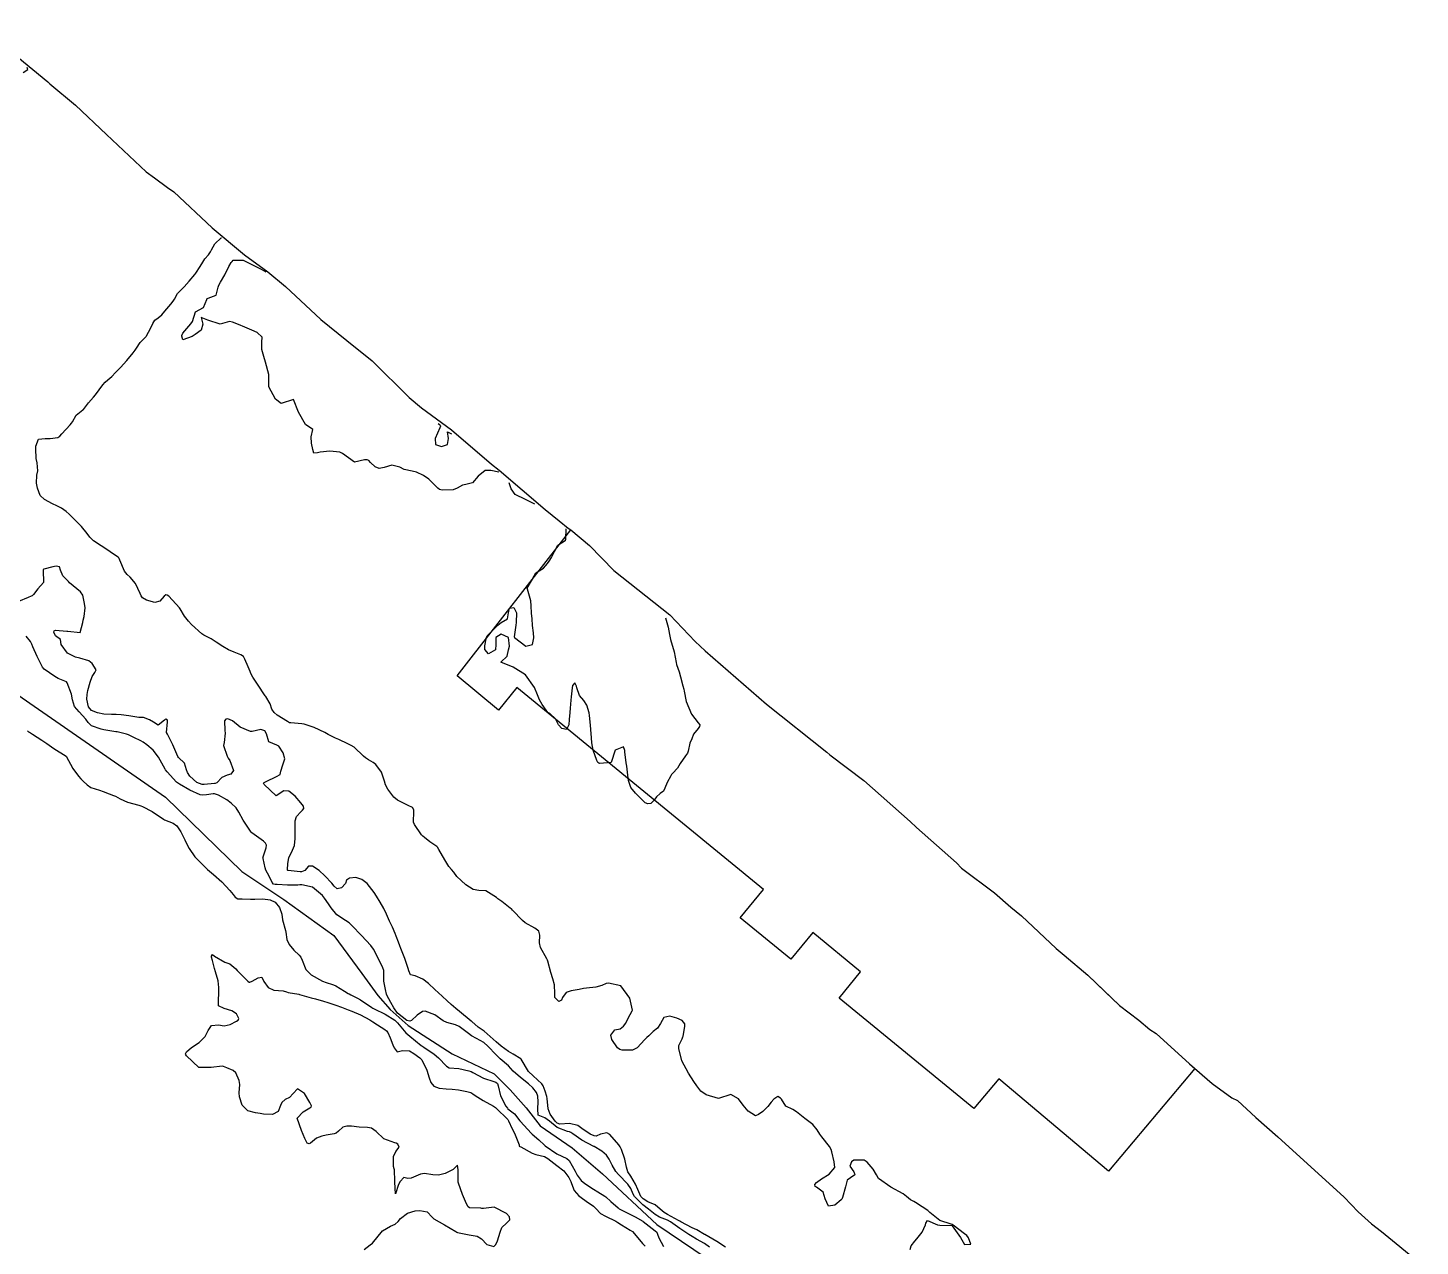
# Model space of a CAD drawing. Header units: metres. Extents: x 307586 to 320046, y 7427249 to 7434250.
# Drawn here: x 317577.7 to 317802.6, y 7432052.3 to 7432249 of the extents above; entities that cross this region are included whole.
import ezdxf

# ---------------------------------------------------------------- set-up
doc = ezdxf.new("R2010")
doc.units = ezdxf.units.M
doc.header["$MEASUREMENT"] = 0
for name, color, linetype in [('Area', 45, 'Continuous'), ('Curvas de Nivel 1m', 11, 'Continuous'), ('Curvas de Nivel 5m', 15, 'Continuous'), ('Edificações', 30, 'Continuous'), ('Hidrografia', 140, 'Continuous')]:
    doc.layers.add(name, color=color, linetype=linetype)

msp = doc.modelspace()

# ---------------------------------------------------------------- linework, layer by layer
at = {"layer": 'Area'}
msp.add_polyline3d([(317570.23, 7432248.95, 737.41), (317580.89, 7432240.26, 738.86), (317581.21, 7432239.91, 738.88), (317585.35, 7432236.45, 738.92), (317590.37, 7432231.75, 738.78), (317596.78, 7432225.71, 738.76), (317598.12, 7432224.73, 738.74), (317600.21, 7432223.17, 738.76), (317601.23, 7432222.49, 738.79), (317607.44, 7432216.65, 738.8), (317612.64, 7432212.31, 740.23), (317616.43, 7432209.57, 740.14), (317619.26, 7432207.22, 740.09), (317624.97, 7432201.84, 740.21), (317629.2, 7432198.46, 740.16), (317633.28, 7432195.17, 740.13), (317639.23, 7432189.28, 740.16), (317641.27, 7432187.61, 740.13), (317646.07, 7432184.06, 740.12), (317652.55, 7432178.49, 740.11), (317653.8, 7432177.55, 740.07), (317661.2, 7432171.17, 739.98), (317663.47, 7432169.34, 740.04), (317664.96, 7432168.16, 740.01), (317665.39, 7432167.89, 740.11), (317668.37, 7432165.36, 750.51), (317672.3, 7432161.35, 751.07), (317681.34, 7432154.19, 750.74), (317685.43, 7432149.89, 751.39), (317687.07, 7432148.39, 750.55), (317696.97, 7432139.78, 750.55), (317706.75, 7432132, 751.61), (317707.23, 7432131.59, 751.38), (317712.7, 7432127.44, 750.58), (317720.2, 7432120.82, 750.77), (317721.22, 7432119.86, 751.1), (317727.68, 7432114.16, 750.92), (317728.47, 7432113.27, 751.07), (317733.79, 7432109.3, 750.99), (317736.47, 7432106.98, 750.95), (317738.18, 7432105.56, 751.54), (317743.75, 7432100.3, 751.12), (317745.06, 7432099.23, 750.99), (317748.9, 7432096.02, 750.94), (317751.7, 7432093.29, 750.97), (317753.99, 7432091.13, 751.03), (317757.12, 7432088.75, 750.49), (317758.89, 7432087.24, 750.53), (317759.95, 7432086.56, 750.53), (317765.29, 7432081.68, 751.1), (317768.96, 7432078.52, 739.37), (317772.16, 7432076.2, 739.31), (317773.04, 7432075.79, 739.48), (317776, 7432073, 739.53), (317779.58, 7432069.92, 745.47), (317790.27, 7432060.18, 739.48), (317792.54, 7432057.78, 739.38), (317794.69, 7432055.87, 739.52), (317796.35, 7432054.64, 739.47), (317802.57, 7432049.51, 739.45)], dxfattribs=at)
at = {"layer": 'Curvas de Nivel 1m', "flags": 128}
for points, elevation in [([(317576.9, 7432241.76), (317577.68, 7432242.22), (317577.56, 7432242.56)], 738), ([(317720.18, 7432051.72), (317720.36, 7432052.3), (317720.95, 7432053.04), (317721.25, 7432053.42), (317721.48, 7432053.7), (317722.14, 7432054.53), (317722.64, 7432055.69), (317722.7, 7432055.98), (317722.99, 7432056.41), (317724.58, 7432055.67), (317724.98, 7432055.62), (317726.92, 7432055.58), (317726.98, 7432055.55), (317728.33, 7432053.63), (317728.95, 7432052.51), (317729.97, 7432052.58), (317729.61, 7432053.61), (317729.32, 7432053.97), (317728.97, 7432054.22), (317727.12, 7432055.64), (317726.98, 7432055.74), (317726.83, 7432055.8), (317724.99, 7432056.4), (317723.38, 7432057.69), (317723.02, 7432057.99), (317722.14, 7432058.58), (317721.03, 7432059.29), (317720.76, 7432059.44), (317720.26, 7432059.72), (317719.57, 7432060.26), (317719.04, 7432060.69), (317717.05, 7432061.76), (317715.07, 7432063.19), (317714.77, 7432063.79), (317714.21, 7432064.68), (317713.25, 7432065.81), (317713.1, 7432065.94), (317712.78, 7432066.14), (317711.11, 7432066.14), (317710.72, 7432065.84), (317710.43, 7432065.18), (317711.09, 7432064.26), (317711.23, 7432063.83), (317711.19, 7432063.72), (317711.08, 7432063.65), (317709.99, 7432062.93), (317709.76, 7432061.85), (317709.27, 7432060.09), (317709.15, 7432059.86), (317709.1, 7432059.79), (317709.03, 7432059.75), (317708, 7432058.89), (317707.02, 7432058.73), (317706.45, 7432059.89), (317706.11, 7432060.96), (317705.05, 7432061.76), (317704.86, 7432061.91), (317704.79, 7432062.18), (317705.06, 7432062.52), (317705.87, 7432063.1), (317707.08, 7432063.88), (317708.03, 7432064.94), (317707.9, 7432065.87), (317707.53, 7432067.47), (317707.45, 7432067.88), (317707.13, 7432068.36), (317705.91, 7432069.9), (317705.6, 7432070.34), (317705.16, 7432071.06), (317704.44, 7432071.92), (317703.19, 7432072.85), (317701.84, 7432073.94), (317701.21, 7432074.34), (317700.12, 7432074.88), (317699.39, 7432075.98), (317699.31, 7432076.07), (317699.22, 7432076.14), (317698.81, 7432076.4), (317698.15, 7432075.99), (317697.72, 7432075.5), (317697.21, 7432074.8), (317696.4, 7432074.01), (317695.71, 7432073.51), (317695.19, 7432073.28), (317694.02, 7432074.04), (317693.21, 7432075.02), (317692.45, 7432076.06), (317691.23, 7432076.75), (317689.22, 7432076.1), (317687.23, 7432076.67), (317686.36, 7432077.26), (317685.71, 7432078.14), (317685.25, 7432078.84), (317684.4, 7432080.16), (317683.29, 7432082.17), (317682.83, 7432084.17), (317682.84, 7432084.67), (317683.34, 7432085.75), (317683.48, 7432086.03), (317683.52, 7432086.17), (317683.78, 7432087.74), (317683.8, 7432088.17), (317683.37, 7432088.67), (317682.51, 7432089.04), (317681.38, 7432089.38), (317680.4, 7432089.18), (317679.84, 7432088.21), (317679.36, 7432087.45), (317678.69, 7432086.89), (317677.98, 7432086.23), (317677.65, 7432085.92), (317677.34, 7432085.61), (317676.08, 7432084.26), (317675.31, 7432083.91), (317673.68, 7432083.92), (317673.31, 7432084), (317672.9, 7432084.29), (317672.02, 7432085.61), (317671.83, 7432086.31), (317672.48, 7432087.17), (317673.35, 7432087.35), (317673.89, 7432087.75), (317674.25, 7432088.28), (317674.62, 7432089.04), (317675.28, 7432090.27), (317675.31, 7432090.35), (317674.9, 7432092.28), (317673.43, 7432094.29), (317671.44, 7432094.73), (317671.07, 7432094.68), (317670.36, 7432094.33), (317669.43, 7432094.06), (317667.88, 7432093.91), (317667.43, 7432093.84), (317666.73, 7432093.68), (317665.42, 7432093.46), (317664.63, 7432093.19), (317664.03, 7432092.4), (317663.84, 7432091.97), (317663.41, 7432091.75), (317662.78, 7432092.42), (317662.8, 7432093.03), (317662.72, 7432094.42), (317662.48, 7432095.39), (317662.16, 7432096.42), (317661.66, 7432098.25), (317661.59, 7432098.43), (317661.49, 7432098.63), (317660.46, 7432100.45), (317660.3, 7432101.23), (317660.38, 7432102.45), (317660.2, 7432103.12), (317659.54, 7432103.62), (317658.02, 7432104.48), (317657.56, 7432104.84), (317655.96, 7432106.5), (317655.76, 7432106.69), (317655.59, 7432106.84), (317654.23, 7432107.89), (317653.6, 7432108.35), (317653.38, 7432108.53), (317651.62, 7432109.63), (317650.52, 7432109.67), (317649.62, 7432109.84), (317648.42, 7432110.59), (317647.64, 7432111.27), (317646.97, 7432111.94), (317646.47, 7432112.62), (317646.1, 7432113.06), (317645.66, 7432113.57), (317645, 7432114.64), (317644.03, 7432116.31), (317643.83, 7432116.65), (317643.7, 7432116.76), (317642.58, 7432117.53), (317641.72, 7432118.21), (317641.47, 7432118.43), (317641.25, 7432118.68), (317640.11, 7432120.34), (317639.98, 7432120.7), (317640.03, 7432122.44), (317640.01, 7432122.7), (317639.78, 7432123.08), (317639.07, 7432123.41), (317637.79, 7432124.04), (317637.35, 7432124.28), (317636.78, 7432124.74), (317635.81, 7432126.04), (317635.45, 7432126.75), (317635.25, 7432127.33), (317634.76, 7432128.76), (317633.86, 7432130.03), (317633.45, 7432130.36), (317632.67, 7432130.79), (317632.18, 7432131.11), (317631.87, 7432131.39), (317630.39, 7432132.82), (317629.9, 7432133.11), (317629.37, 7432133.35), (317627.9, 7432134.03), (317627.35, 7432134.29), (317626.15, 7432134.87), (317625.91, 7432135), (317625.63, 7432135.16), (317623.93, 7432136.01), (317622.32, 7432136.53), (317621.94, 7432136.59), (317620.15, 7432136.73), (317619.94, 7432136.77), (317619.59, 7432136.94), (317617.95, 7432138.01), (317617.43, 7432138.44), (317617.07, 7432138.97), (317616.8, 7432139.81), (317616.1, 7432140.99), (317615.99, 7432141.13), (317614.75, 7432143), (317614.02, 7432144.12), (317613.7, 7432144.69), (317613.56, 7432145.02), (317613.25, 7432145.81), (317612.72, 7432147.03), (317612.47, 7432147.43), (317612.07, 7432147.71), (317610.99, 7432148.13), (317610.08, 7432148.53), (317609.14, 7432149.07), (317608.09, 7432149.79), (317607.29, 7432150.29), (317606.1, 7432150.9), (317605.77, 7432151.11), (317604.12, 7432152.6), (317603.62, 7432153.14), (317602.98, 7432153.98), (317602.27, 7432155.16), (317602.16, 7432155.32), (317600.44, 7432157.18), (317600.18, 7432157.36), (317599.96, 7432157.41), (317599.69, 7432157.18), (317598.97, 7432156.39), (317598.17, 7432156.19), (317596.84, 7432156.56), (317596.18, 7432156.95), (317595.97, 7432157.23), (317595.8, 7432157.62), (317595.05, 7432159.24), (317594.21, 7432160.26), (317593.68, 7432160.72), (317593.28, 7432161.26), (317592.52, 7432163.01), (317592.4, 7432163.28), (317592.34, 7432163.37), (317592.25, 7432163.47), (317591.67, 7432163.88), (317590.27, 7432164.82), (317589.51, 7432165.31), (317588.28, 7432166.12), (317587.68, 7432166.72), (317587.23, 7432167.34), (317586.31, 7432168.46), (317585.39, 7432169.36), (317584.33, 7432170.41), (317583.84, 7432170.87), (317583.07, 7432171.39), (317582.35, 7432171.77), (317581.64, 7432172.12), (317580.36, 7432172.78), (317579.67, 7432173.43), (317579.19, 7432174.63), (317579.04, 7432175.43), (317579.13, 7432176.71), (317579.29, 7432177.43), (317579.16, 7432178.7), (317579.01, 7432179.43), (317578.92, 7432180.97), (317578.93, 7432181.44), (317579.36, 7432182.55), (317580.48, 7432182.65), (317581.27, 7432182.63), (317582.48, 7432182.8), (317582.85, 7432183.03), (317583.17, 7432183.39), (317584.51, 7432184.88), (317584.73, 7432185.14), (317584.87, 7432185.37), (317585.48, 7432186.41), (317586.53, 7432187.26), (317586.63, 7432187.35), (317587.46, 7432188.43), (317588.25, 7432189.32), (317588.57, 7432189.69), (317589.78, 7432191.31), (317590.15, 7432191.75), (317590.6, 7432192.15), (317591.21, 7432192.69), (317591.81, 7432193.29), (317592.2, 7432193.7), (317592.62, 7432194.14), (317593.63, 7432195.27), (317594.65, 7432196.48), (317595, 7432196.9), (317595.22, 7432197.24), (317595.79, 7432198.13), (317596.68, 7432199.04), (317596.77, 7432199.14), (317596.84, 7432199.23), (317597.48, 7432200.44), (317597.86, 7432201.22), (317598.18, 7432201.75), (317598.72, 7432202.14), (317599.29, 7432202.64), (317599.76, 7432203.19), (317600.74, 7432204.33), (317601.13, 7432204.8), (317601.35, 7432205.17), (317601.85, 7432206.09), (317602.78, 7432207.04), (317602.84, 7432207.1), (317602.9, 7432207.16), (317603.73, 7432208.08), (317604.64, 7432209.13), (317604.81, 7432209.37), (317605.5, 7432210.44), (317605.92, 7432211.12), (317606.27, 7432211.67), (317606.84, 7432212.33), (317607.18, 7432212.77), (317607.35, 7432213.11), (317607.86, 7432214.1), (317608.87, 7432215.03), (317608.91, 7432215.05), (317608.94, 7432215.04)], 739), ([(317690.36, 7432052.08), (317688.95, 7432053), (317687.03, 7432054.12), (317686.96, 7432054.16), (317685.72, 7432054.89), (317684.97, 7432055.21), (317683.13, 7432056.17), (317682.98, 7432056.26), (317682.78, 7432056.37), (317680.99, 7432057.36), (317680.46, 7432057.66), (317679.79, 7432058.21), (317679.01, 7432058.92), (317677.83, 7432059.42), (317677.03, 7432059.87), (317676.69, 7432060.25), (317676.2, 7432061.41), (317675.84, 7432062.26), (317675.07, 7432063.54), (317674.6, 7432064.27), (317674.34, 7432065.03), (317674.09, 7432066.28), (317673.54, 7432067.87), (317673.34, 7432068.29), (317673.13, 7432068.62), (317671.66, 7432070.3), (317671.16, 7432070.53), (317670.19, 7432070.32), (317669.46, 7432070.03), (317669.15, 7432070.07), (317668.51, 7432070.35), (317667.16, 7432071.26), (317666.51, 7432071.71), (317665.17, 7432072.08), (317663.6, 7432071.97), (317663.17, 7432072.1), (317662.83, 7432072.41), (317662.05, 7432073.56), (317661.71, 7432074.42), (317661.56, 7432076.08), (317661.5, 7432076.43), (317661.23, 7432077.26), (317660.92, 7432078.12), (317660.71, 7432078.44), (317659.26, 7432079.73), (317658.55, 7432080.47), (317657.34, 7432082.43), (317657.31, 7432082.48), (317657.29, 7432082.5), (317656.04, 7432083.24), (317655.3, 7432083.67), (317654.12, 7432084.52), (317653.32, 7432085.22), (317651.85, 7432086.54), (317651.35, 7432086.94), (317650.42, 7432087.63), (317649.36, 7432088.5), (317649.28, 7432088.58), (317647.39, 7432090.14), (317646.81, 7432090.61), (317646.06, 7432091.29), (317645.41, 7432091.88), (317644.56, 7432092.64), (317643.42, 7432093.68), (317642.36, 7432094.66), (317641.44, 7432095.38), (317640.24, 7432095.9), (317639.45, 7432096.08), (317639.2, 7432096.7), (317639.11, 7432097.06), (317638.56, 7432098.71), (317637.93, 7432100.29), (317637.75, 7432100.72), (317637.52, 7432101.32), (317637.13, 7432102.32), (317636.98, 7432102.73), (317636.57, 7432103.76), (317636.08, 7432104.74), (317635.57, 7432105.85), (317635.15, 7432106.75), (317634.57, 7432107.79), (317634, 7432108.77), (317633.61, 7432109.36), (317632.48, 7432110.78), (317631.63, 7432111.46), (317630.64, 7432111.8), (317629.64, 7432111.69), (317629.13, 7432111.33), (317628.96, 7432110.83), (317628.34, 7432110.11), (317627.61, 7432109.97), (317627.14, 7432110.37), (317626.75, 7432110.85), (317625.64, 7432112.04), (317624.71, 7432112.88), (317623.66, 7432113.6), (317622.98, 7432113.58), (317622.39, 7432112.9), (317621.88, 7432112.68), (317621.65, 7432112.67), (317619.7, 7432112.89), (317619.65, 7432112.9), (317619.6, 7432112.94), (317619.58, 7432113.01), (317619.66, 7432114.01), (317619.84, 7432114.94), (317620.41, 7432116.21), (317620.73, 7432116.92), (317620.85, 7432118.05), (317620.86, 7432118.92), (317620.84, 7432120.03), (317620.86, 7432120.92), (317621.07, 7432121.6), (317621.77, 7432122.4), (317622.05, 7432122.64), (317622.23, 7432122.91), (317622.16, 7432123.3), (317621.78, 7432123.82), (317620.82, 7432124.93), (317619.8, 7432125.69), (317619.01, 7432125.74), (317617.79, 7432124.96), (317615.82, 7432126.78), (317615.7, 7432126.99), (317615.76, 7432127.06), (317615.82, 7432127.09), (317616.14, 7432127.3), (317617.83, 7432128.06), (317618.39, 7432128.4), (317618.55, 7432128.95), (317618.85, 7432129.95), (317619.15, 7432130.95), (317618.91, 7432131.92), (317618.22, 7432132.96), (317617.89, 7432133.14), (317616.6, 7432133.68), (317616.22, 7432134.99), (317615.92, 7432135.46), (317615.27, 7432135.65), (317613.92, 7432135.37), (317613.6, 7432135.33), (317611.93, 7432136.02), (317610.74, 7432137.05), (317609.95, 7432137.4), (317609.65, 7432137.35), (317609.4, 7432137.07), (317609.47, 7432135.52), (317609.54, 7432135.06), (317609.39, 7432133.57), (317609.27, 7432133.07), (317609.87, 7432131.38), (317610.03, 7432131.06), (317610.26, 7432130.66), (317610.88, 7432129.05), (317610.43, 7432128.47), (317609.84, 7432128.3), (317608.97, 7432127.93), (317608.16, 7432127.08), (317607.93, 7432126.97), (317607.82, 7432126.96), (317606.15, 7432126.77), (317605.82, 7432126.79), (317604.95, 7432127.12), (317603.83, 7432128.11), (317603.43, 7432128.73), (317603.29, 7432129.14), (317602.96, 7432130.25), (317602, 7432131.16), (317601.87, 7432131.32), (317601.07, 7432133.17), (317600.19, 7432134.89), (317600.08, 7432135.18), (317600.2, 7432136.92), (317600.22, 7432137.18), (317599.94, 7432137.32), (317599.84, 7432137.29), (317599.72, 7432137.18), (317598.73, 7432136.39), (317597.94, 7432136.84), (317597.31, 7432137.21), (317596.34, 7432137.62), (317595.95, 7432137.61), (317595.58, 7432137.6), (317593.95, 7432137.89), (317592.74, 7432138.06), (317591.95, 7432138.07), (317591.17, 7432138.07), (317589.95, 7432138.17), (317588.91, 7432138.35), (317587.95, 7432138.74), (317587.43, 7432139.33), (317587.19, 7432140.55), (317587.23, 7432141.33), (317587.35, 7432141.97), (317587.75, 7432143.32), (317588.02, 7432144.22), (317588.47, 7432144.88), (317588.68, 7432145.31), (317588.05, 7432146.35), (317587.5, 7432146.78), (317586.05, 7432147.2), (317585.35, 7432147.36), (317584.06, 7432148), (317583.05, 7432149.39), (317582.92, 7432150.22), (317582.1, 7432150.8), (317581.88, 7432151.4), (317581.89, 7432151.62), (317582.11, 7432151.71), (317583.95, 7432151.53), (317584.11, 7432151.52), (317586.1, 7432151.35), (317586.53, 7432152.94), (317586.6, 7432153.34), (317586.74, 7432153.94), (317586.92, 7432155.34), (317586.82, 7432156), (317586.56, 7432157.34), (317586.18, 7432157.92), (317584.41, 7432159.37), (317584.2, 7432159.54), (317583.31, 7432160.48), (317582.93, 7432161.39), (317582.76, 7432161.93), (317582.23, 7432162.06), (317581.71, 7432161.93), (317580.23, 7432161.57), (317580.14, 7432161.5), (317580.12, 7432161.42), (317580.2, 7432159.42), (317579.26, 7432158.36), (317578.59, 7432157.44), (317578.35, 7432157.26), (317578.17, 7432157.18), (317577.71, 7432156.99), (317576.16, 7432156.32)], 738), ([(317687.77, 7432052.11), (317686.94, 7432052.69), (317685.69, 7432053.4), (317684.96, 7432053.82), (317684.44, 7432054.16), (317682.97, 7432055.12), (317681.47, 7432056.19), (317680.99, 7432056.43), (317679.69, 7432056.91), (317678.99, 7432057.35), (317677.93, 7432058.23), (317677.01, 7432058.95), (317675.66, 7432060.26), (317675.42, 7432060.65), (317675.05, 7432061.54), (317674.56, 7432062.27), (317673.08, 7432063.82), (317672.65, 7432064.29), (317672.05, 7432065.34), (317671.56, 7432066.31), (317671.11, 7432066.94), (317670.4, 7432067.6), (317669.12, 7432068.32), (317669.08, 7432068.34), (317667.14, 7432069.35), (317665.68, 7432070.38), (317665.38, 7432070.62), (317665.16, 7432070.69), (317664.81, 7432070.74), (317663.16, 7432071.42), (317661.95, 7432072.42), (317661.18, 7432072.97), (317660.12, 7432073.38), (317660.02, 7432074.45), (317660.1, 7432075.56), (317660.02, 7432076.45), (317659.82, 7432077.04), (317659.24, 7432077.82), (317658.53, 7432078.47), (317657.26, 7432079.48), (317656.08, 7432080.5), (317655.69, 7432080.92), (317655.28, 7432081.34), (317653.93, 7432082.52), (317653.3, 7432083.13), (317651.98, 7432084.54), (317651.32, 7432085.11), (317650.11, 7432085.79), (317649.34, 7432086.2), (317648.83, 7432086.59), (317647.35, 7432087.74), (317646.74, 7432088), (317645.36, 7432088.34), (317644.76, 7432088.64), (317643.38, 7432089.59), (317641.86, 7432090.19), (317641.39, 7432090.14), (317640.53, 7432089.53), (317639.65, 7432088.7), (317639.36, 7432088.56), (317638.86, 7432088.71), (317637.38, 7432089.85), (317636.76, 7432090.73), (317636.28, 7432091.61), (317635.65, 7432092.75), (317635.59, 7432092.92), (317635.42, 7432093.68), (317635.2, 7432094.75), (317635.18, 7432095.01), (317635.14, 7432096.75), (317635.01, 7432097.21), (317634.27, 7432098.76), (317633.5, 7432100.19), (317633.08, 7432100.77), (317631.53, 7432102.42), (317631.35, 7432102.61), (317631.18, 7432102.8), (317630.38, 7432103.64), (317629.55, 7432104.45), (317628.98, 7432104.83), (317627.57, 7432105.77), (317626.66, 7432106.85), (317626.23, 7432107.5), (317625.6, 7432108.45), (317625.27, 7432108.87), (317623.62, 7432110.21), (317621.92, 7432110.61), (317621.62, 7432110.59), (317621.26, 7432110.56), (317619.62, 7432110.52), (317617.91, 7432110.66), (317617.62, 7432110.67), (317617.36, 7432110.7), (317617.12, 7432110.97), (317616.64, 7432111.97), (317616.12, 7432112.98), (317615.99, 7432113.32), (317615.67, 7432114.84), (317615.65, 7432114.99), (317615.64, 7432115.02), (317615.67, 7432115.11), (317616.14, 7432116.54), (317616.19, 7432116.98), (317616.06, 7432117.34), (317615.71, 7432117.62), (317613.82, 7432119.01), (317613.72, 7432119.11), (317612.45, 7432121.02), (317611.76, 7432122.33), (317611.3, 7432123.04), (317610.51, 7432123.78), (317609.79, 7432124.34), (317608.46, 7432125.07), (317607.8, 7432125.26), (317607.62, 7432125.26), (317606.49, 7432125.1), (317605.79, 7432125.05), (317605.51, 7432125.11), (317603.8, 7432125.89), (317602.13, 7432126.85), (317601.82, 7432127.04), (317601.68, 7432127.16), (317600.16, 7432128.85), (317599.89, 7432129.18), (317599.84, 7432129.25), (317598.74, 7432131.19), (317597.88, 7432132.34), (317596.86, 7432133.22), (317596.28, 7432133.61), (317595.9, 7432133.83), (317594.77, 7432134.38), (317593.91, 7432134.82), (317593.6, 7432134.94), (317592.08, 7432135.28), (317591.91, 7432135.31), (317591.88, 7432135.31), (317589.92, 7432135.63), (317589.49, 7432135.73), (317587.92, 7432136.28), (317587.39, 7432136.79), (317587.03, 7432137.33), (317585.95, 7432138.52), (317585.21, 7432139.36), (317584.87, 7432140.47), (317584.72, 7432141.36), (317584.01, 7432143.23), (317583.89, 7432143.37), (317582.56, 7432143.93), (317582.02, 7432144.23), (317580.29, 7432145.42), (317580.04, 7432145.71), (317579.16, 7432147.43), (317578.47, 7432149.04), (317578.31, 7432149.44), (317578.09, 7432149.9), (317577.39, 7432150.75)], 737), ([(317577.61, 7432135.44), (317577.78, 7432135.31), (317577.91, 7432135.23), (317578.42, 7432134.92), (317579.9, 7432133.97), (317580.71, 7432133.41), (317581.88, 7432132.59), (317583.86, 7432131.37), (317584.94, 7432129.36), (317585.82, 7432128.15), (317586.21, 7432127.73), (317586.6, 7432127.34), (317587.22, 7432126.73), (317587.81, 7432126.33), (317589.24, 7432125.87), (317589.8, 7432125.68), (317590.77, 7432125.29), (317591.51, 7432124.99), (317591.79, 7432124.88), (317592.55, 7432124.5), (317593.78, 7432123.96), (317595.57, 7432123.43), (317595.77, 7432123.38), (317595.89, 7432123.34), (317596.18, 7432123.22), (317597.76, 7432122.43), (317599.58, 7432121.18), (317599.74, 7432121.09), (317601.15, 7432120.57), (317601.73, 7432120.12), (317602.37, 7432119.14), (317603, 7432117.84), (317603.34, 7432117.13), (317603.69, 7432116.48), (317604.64, 7432115.12), (317605.66, 7432114.07), (317606.16, 7432113.6), (317606.66, 7432113.09), (317607.64, 7432112.28), (317609.01, 7432111.07), (317609.62, 7432110.37), (317610.26, 7432109.7), (317610.83, 7432109.04), (317611.15, 7432108.59), (317611.6, 7432108.35), (317612.29, 7432108.33), (317613.6, 7432108.26), (317614.33, 7432108.27), (317615.6, 7432108.31), (317616.79, 7432108.17), (317617.59, 7432107.78), (317618.3, 7432106.95), (317618.66, 7432105.85), (317618.8, 7432104.95), (317619.26, 7432103.22), (317619.33, 7432102.94), (317619.52, 7432101.78), (317619.86, 7432100.93), (317620.63, 7432100.06), (317621.49, 7432099.26), (317621.77, 7432098.91), (317621.97, 7432098.41), (317622.57, 7432096.9), (317623.45, 7432096.04), (317625.24, 7432095.06), (317625.43, 7432094.97), (317625.71, 7432094.87), (317627.03, 7432094.45), (317627.43, 7432094.28), (317628.8, 7432093.44), (317629.42, 7432093.06), (317629.57, 7432092.97), (317629.84, 7432092.81), (317630.91, 7432092.3), (317631.41, 7432092.03), (317633.24, 7432090.77), (317633.39, 7432090.67), (317633.58, 7432090.58), (317635.38, 7432089.72), (317636.93, 7432088.73), (317637.16, 7432088.52), (317637.36, 7432088.29), (317638.74, 7432086.71), (317639.34, 7432086.18), (317641.18, 7432084.67), (317641.25, 7432084.61), (317641.31, 7432084.57), (317641.6, 7432084.38), (317643.3, 7432083.25), (317644.02, 7432082.64), (317645.28, 7432081.29), (317645.72, 7432081.07), (317647.28, 7432080.91), (317648.88, 7432080.58), (317649.27, 7432080.44), (317649.55, 7432080.29), (317651.25, 7432079.35), (317652.95, 7432078.83), (317653.25, 7432078.74), (317653.53, 7432078.53), (317653.63, 7432078.14), (317653.99, 7432076.52), (317654.88, 7432074.83), (317655.13, 7432074.51), (317655.19, 7432074.45), (317656.28, 7432073.59), (317657.13, 7432072.48), (317657.15, 7432072.46), (317657.17, 7432072.42), (317659.03, 7432070.46), (317659.15, 7432070.34), (317660.18, 7432069.41), (317661.12, 7432068.54), (317661.25, 7432068.43), (317663.11, 7432067.18), (317664.72, 7432066.39), (317665.1, 7432066.06), (317666.07, 7432064.38), (317666.41, 7432063.72), (317667.06, 7432062.84), (317667.63, 7432062.35), (317669.04, 7432061.43), (317669.73, 7432061.02), (317670.89, 7432060.31), (317671.03, 7432060.21), (317671.84, 7432059.48), (317673.01, 7432058.43), (317673.2, 7432058.29), (317674.99, 7432057.34), (317675.74, 7432057.01), (317676.98, 7432056.31), (317677.07, 7432056.24), (317678.97, 7432054.74), (317679.28, 7432054.53), (317679.39, 7432054.21), (317679.57, 7432053.6), (317680.33, 7432052.2)], 737), ([(317631.97, 7432051.73), (317632.93, 7432052.46), (317633.33, 7432052.76), (317634.95, 7432054.74), (317636.23, 7432055.46), (317636.97, 7432055.81), (317637.46, 7432056.23), (317637.88, 7432056.71), (317638.99, 7432057.57), (317640.25, 7432057.94), (317641, 7432058.02), (317642.15, 7432057.81), (317642.99, 7432056.91), (317643.24, 7432056.65), (317644.97, 7432055.67), (317646.81, 7432054.6), (317646.95, 7432054.53), (317647.08, 7432054.47), (317648.95, 7432054.06), (317650.25, 7432053.87), (317650.94, 7432053.45), (317651.81, 7432052.54), (317652.93, 7432052.18), (317653.26, 7432052.53), (317653.54, 7432053.12), (317653.96, 7432054.52), (317654.2, 7432055.28), (317654.97, 7432055.98), (317655.27, 7432056.21), (317655.5, 7432056.5), (317655.45, 7432056.96), (317654.99, 7432057.55), (317653, 7432058.53), (317651.24, 7432058.31), (317651, 7432058.34), (317650.82, 7432058.37), (317649, 7432058.46), (317648.77, 7432058.58), (317648.52, 7432059.07), (317647.85, 7432060.59), (317647.21, 7432062.44), (317647.18, 7432062.6), (317647.19, 7432064.48), (317647.19, 7432064.6), (317647.08, 7432065.31), (317646.71, 7432064.97), (317646.35, 7432064.61), (317645.07, 7432063.96), (317643.99, 7432063.71), (317643.06, 7432063.79), (317641.73, 7432064), (317641.07, 7432063.9), (317639.59, 7432063.22), (317639.06, 7432063.15), (317638.42, 7432063.35), (317637.8, 7432062.71), (317637.55, 7432062.22), (317637.03, 7432060.72), (317636.94, 7432062.61), (317636.93, 7432062.72), (317636.89, 7432064.55), (317636.85, 7432064.72), (317636.7, 7432065.1), (317636.75, 7432066.73), (317637.11, 7432067.51), (317637.62, 7432068.22), (317637.42, 7432068.72), (317637.13, 7432068.86), (317636.93, 7432068.92), (317635.14, 7432069.58), (317633.93, 7432070.76), (317633.16, 7432071.29), (317632.52, 7432071.41), (317631.16, 7432071.47), (317629.96, 7432071.6), (317629.16, 7432071.64), (317628.53, 7432071.45), (317627.85, 7432070.83), (317627.48, 7432070.5), (317627.15, 7432070.38), (317625.84, 7432070.16), (317625.14, 7432070.01), (317624.3, 7432069.71), (317623.29, 7432068.89), (317623.21, 7432068.8), (317623.12, 7432068.75), (317622.8, 7432068.89), (317622.4, 7432069.62), (317621.85, 7432070.9), (317621.17, 7432072.91), (317622.13, 7432073.95), (317623.19, 7432074.59), (317623.41, 7432074.67), (317623.46, 7432074.89), (317623.2, 7432075.45), (317622.33, 7432076.9), (317621.23, 7432077.63), (317620.52, 7432076.92), (317619.91, 7432076.24), (317619.21, 7432075.93), (317618.71, 7432075.44), (317618.49, 7432074.95), (317618.12, 7432074.02), (317617.18, 7432073.52), (317615.74, 7432073.54), (317615.18, 7432073.65), (317614.41, 7432073.77), (317613.18, 7432074.09), (317612.3, 7432075.02), (317611.86, 7432076.37), (317611.8, 7432077.02), (317611.9, 7432078.36), (317611.82, 7432079.02), (317611.26, 7432080.25), (317610.85, 7432080.62), (317609.8, 7432081.05), (317609.27, 7432081.27), (317609.04, 7432081.29), (317607.26, 7432081.08), (317605.26, 7432081.11), (317603.29, 7432082.97), (317603.16, 7432083.13), (317603.12, 7432083.31), (317603.3, 7432083.63), (317604.08, 7432084.35), (317605.31, 7432085.11), (317606.3, 7432086.12), (317606.81, 7432087.09), (317607.35, 7432087.9), (317608.45, 7432087.97), (317609.35, 7432087.8), (317610.33, 7432088.02), (317611.36, 7432088.57), (317611.64, 7432088.75), (317611.76, 7432089.03), (317611.37, 7432089.75), (317610.61, 7432090.27), (317609.38, 7432090.62), (317608.44, 7432091.07), (317608.44, 7432092.03), (317608.53, 7432093.07), (317608.49, 7432094), (317608.38, 7432095.07), (317607.97, 7432096.56), (317607.83, 7432097.08), (317607.48, 7432098.37), (317607.33, 7432098.93), (317607.35, 7432099.08), (317607.49, 7432099.33), (317607.8, 7432099.08), (317609.47, 7432098.08), (317610.27, 7432097.84), (317611.26, 7432097.03), (317611.46, 7432096.76), (317613.21, 7432095.01), (317613.43, 7432094.89), (317613.54, 7432094.9), (317613.87, 7432095.01), (317614.88, 7432095.56), (317615.44, 7432095.67), (317615.8, 7432094.98), (317616.47, 7432094.02), (317617.42, 7432093.58), (317618.91, 7432093.46), (317619.42, 7432093.31), (317619.71, 7432093.23), (317621.41, 7432092.93), (317621.52, 7432092.91), (317623.41, 7432092.36), (317624.12, 7432092.16), (317625.4, 7432091.79), (317626.12, 7432091.58), (317627.4, 7432091.18), (317628.32, 7432090.83), (317629.39, 7432090.42), (317629.99, 7432090.2), (317631.38, 7432089.62), (317632.88, 7432088.77), (317633.36, 7432088.48), (317634.14, 7432087.98), (317635.35, 7432087.21), (317635.6, 7432087), (317635.79, 7432086.74), (317636.17, 7432085.9), (317636.64, 7432084.73), (317636.83, 7432084.25), (317637.3, 7432083.65), (317638.19, 7432083.82), (317639.3, 7432083.77), (317639.99, 7432083.38), (317640.96, 7432082.67), (317641.14, 7432082.52), (317641.29, 7432082.31), (317642.11, 7432080.66), (317642.49, 7432079.42), (317642.74, 7432078.66), (317643.24, 7432078.08), (317644.1, 7432077.77), (317645.23, 7432077.66), (317646.22, 7432077.6), (317647.23, 7432077.5), (317648.58, 7432077.24), (317649.23, 7432077.04), (317649.52, 7432076.87), (317649.92, 7432076.57), (317651.21, 7432075.75), (317652.87, 7432074.86), (317653.19, 7432074.65), (317653.33, 7432074.53), (317655.17, 7432072.69), (317655.26, 7432072.6), (317655.32, 7432072.51), (317655.88, 7432071.22), (317656.26, 7432070.49), (317657.02, 7432068.59), (317657.03, 7432068.48), (317657.03, 7432068.39), (317657.12, 7432068.36), (317657.3, 7432068.3), (317659.11, 7432067.25), (317659.7, 7432067.04), (317661.11, 7432066.71), (317661.65, 7432066.42), (317663.09, 7432065.3), (317664.22, 7432064.4), (317665.06, 7432063.35), (317665.37, 7432062.7), (317665.48, 7432062.38), (317665.91, 7432061.24), (317666.67, 7432060.37), (317667.03, 7432060.1), (317667.86, 7432059.51), (317669.01, 7432058.69), (317669.39, 7432058.33), (317670.19, 7432057.52), (317670.99, 7432057.12), (317672.62, 7432056.29), (317672.98, 7432056.06), (317673.54, 7432055.72), (317674.97, 7432054.84), (317675.31, 7432054.61), (317675.66, 7432054.26), (317676.94, 7432052.69), (317677.39, 7432052.24)], 738)]:
    msp.add_lwpolyline(points, dxfattribs=dict(at, elevation=elevation))
at = {"layer": 'Curvas de Nivel 5m', "elevation": 740, "flags": 128}
for points in [[(317653.76, 7432177.21), (317652.43, 7432177.46), (317651.53, 7432177.47), (317650.42, 7432176.58), (317649.47, 7432175.52), (317648.4, 7432175.23), (317647.89, 7432175.12), (317647.02, 7432174.62), (317646.39, 7432174.37), (317644.72, 7432174.31), (317644.39, 7432174.34), (317644.15, 7432174.41), (317643.88, 7432174.66), (317642.41, 7432176.09), (317641.55, 7432176.69), (317640.43, 7432177.23), (317639.76, 7432177.38), (317638.43, 7432177.65), (317637.75, 7432178.05), (317636.44, 7432178.37), (317635.24, 7432177.95), (317634.43, 7432177.8), (317633.74, 7432178.08), (317633, 7432178.79), (317632.74, 7432179.09), (317632.45, 7432179.22), (317632.03, 7432179.22), (317630.44, 7432178.82), (317628.46, 7432180.24), (317628.04, 7432180.43), (317626.46, 7432180.62), (317624.88, 7432180.47), (317624.46, 7432180.36), (317623.85, 7432180.29), (317623.72, 7432180.9), (317623.48, 7432181.91), (317623.41, 7432182.91), (317623.7, 7432184.1), (317622.51, 7432184.92), (317621.37, 7432186.93), (317620.56, 7432188.94), (317618.56, 7432188.3), (317617.66, 7432188.98), (317616.58, 7432190.99), (317616.61, 7432192.99), (317616.05, 7432195), (317615.77, 7432195.87), (317615.43, 7432197), (317615.44, 7432198.23), (317615.52, 7432199), (317614.69, 7432199.76), (317613.84, 7432200.17), (317612.7, 7432200.64), (317611.66, 7432201.05), (317610.71, 7432201.43), (317610.24, 7432201.54), (317608.7, 7432201.09), (317606.71, 7432201.75), (317605.64, 7432202.2), (317605.9, 7432201.12), (317605.67, 7432200.15), (317604.69, 7432199.44), (317604.22, 7432199.14), (317602.68, 7432198.56), (317602.52, 7432199.16), (317602.54, 7432199.3), (317602.69, 7432199.68), (317603.97, 7432201.14), (317604.27, 7432201.57), (317604.73, 7432203.13), (317606.05, 7432203.81), (317606.58, 7432205.11), (317606.64, 7432205.23), (317606.76, 7432205.3), (317608.09, 7432205.77), (317608.4, 7432207.09), (317608.49, 7432207.39), (317608.79, 7432207.87), (317609.5, 7432209.08), (317610.15, 7432210.41), (317610.52, 7432211.06), (317610.64, 7432211.25), (317610.83, 7432211.44), (317612.43, 7432211.44), (317615.34, 7432209.99), (317616.09, 7432209.54)], [(317643.94, 7432185.09), (317644.13, 7432184.92), (317644.24, 7432184.79), (317644.31, 7432184.65), (317644.22, 7432184.37), (317643.48, 7432182.67), (317643.49, 7432181.67), (317644.48, 7432181.36), (317645.43, 7432181.7), (317645.6, 7432182.64), (317645.43, 7432183.72), (317646.1, 7432183.43)], [(317659.56, 7432172.07), (317658.04, 7432172.82), (317656.38, 7432173.59), (317655.71, 7432174.52), (317655.41, 7432175.52)], [(317680.65, 7432153.72), (317681.08, 7432152.21), (317681.32, 7432151.01), (317681.49, 7432150.21), (317682.08, 7432148.2), (317682.38, 7432146.5), (317682.46, 7432146.19), (317682.86, 7432145), (317683.09, 7432144.18), (317683.49, 7432142.71), (317683.63, 7432142.18), (317683.7, 7432141.87), (317683.99, 7432140.17), (317684.85, 7432138.16), (317685.95, 7432136.73), (317686.21, 7432136.41), (317686.14, 7432136.15), (317685.94, 7432135.83), (317685.2, 7432134.89), (317684.91, 7432134.16), (317684.61, 7432133.47), (317684.3, 7432132.17), (317684.21, 7432131.85), (317683.89, 7432131.43), (317683.05, 7432130.18), (317682.61, 7432129.44), (317681.85, 7432128.63), (317681.64, 7432128.41), (317681.52, 7432128.2), (317680.93, 7432127.11), (317680.53, 7432126.21), (317680.34, 7432125.7), (317679.81, 7432125.32), (317679.23, 7432124.81), (317678.8, 7432124.23), (317678.3, 7432123.72), (317677.79, 7432123.65), (317677.37, 7432123.83), (317676.97, 7432124.25), (317675.81, 7432125.39), (317675.09, 7432126.28), (317674.71, 7432127.41), (317674.59, 7432128.28), (317674.4, 7432129.75), (317674.33, 7432130.29), (317674.1, 7432132.08), (317674.07, 7432132.29), (317673.9, 7432132.89), (317672.52, 7432132.31), (317671.87, 7432130.32), (317670.05, 7432130.16), (317669.87, 7432130.22), (317669.73, 7432130.34), (317669.55, 7432130.67), (317668.96, 7432132.35), (317668.77, 7432133.49), (317668.71, 7432134.35), (317668.6, 7432135.69), (317668.54, 7432136.35), (317668.4, 7432137.92), (317668.33, 7432138.36), (317667.98, 7432139.61), (317667.46, 7432140.37), (317666.78, 7432141.15), (317666.33, 7432142.39), (317666.27, 7432142.64), (317666.02, 7432143.22), (317665.65, 7432142.76), (317665.59, 7432142.39), (317665.43, 7432140.96), (317665.38, 7432140.4), (317665.25, 7432139.12), (317665.19, 7432138.4), (317665.09, 7432137.26), (317665.03, 7432136.4), (317664.65, 7432135.68), (317663.93, 7432135.81), (317663.36, 7432136.42), (317662.9, 7432137.37), (317661.96, 7432138.25), (317661.66, 7432138.44), (317660.75, 7432139.69), (317660.33, 7432140.46), (317660, 7432141.27), (317659.48, 7432142.47), (317658.03, 7432144.48), (317656.05, 7432145.76), (317654.06, 7432146.53), (317655.07, 7432147.52), (317655.31, 7432148.52), (317655.47, 7432149.14), (317655.28, 7432150.52), (317654.12, 7432151.08), (317653.25, 7432150.54), (317653.27, 7432149.37), (317653.21, 7432148.54), (317652.08, 7432147.89), (317651.46, 7432148.57), (317651.48, 7432149.18), (317651.77, 7432150.56), (317651.87, 7432150.81), (317652.12, 7432151.06), (317653.57, 7432152.54), (317654.14, 7432152.97), (317655.13, 7432153.54), (317655.29, 7432154.52), (317655.44, 7432155.24), (317656.17, 7432155.37), (317656.6, 7432154.5), (317656.56, 7432152.93), (317656.49, 7432152.5), (317656.22, 7432150.61), (317656.25, 7432150.51), (317658.09, 7432149.12), (317659.19, 7432149.37), (317659.4, 7432150.47), (317659.33, 7432151.26), (317659.2, 7432152.47), (317659.1, 7432153.52), (317659.03, 7432154.47), (317658.98, 7432155.66), (317658.89, 7432156.47), (317658.35, 7432158.33), (317658.34, 7432158.48), (317659.02, 7432159.67), (317659.44, 7432160.47), (317659.73, 7432160.97), (317660.24, 7432161.28), (317660.98, 7432161.71), (317661.61, 7432162.45), (317661.85, 7432162.85), (317662.26, 7432163.45), (317662.75, 7432164.43), (317663.27, 7432165.44), (317664.3, 7432166.07), (317664.49, 7432166.22), (317664.54, 7432166.41), (317664.63, 7432168.09)]]:
    msp.add_lwpolyline(points, dxfattribs=at)
at = {"layer": 'Edificações', "elevation": 748.28}
msp.add_lwpolyline([(317766.17, 7432080.93), (317752.22, 7432064.37), (317734.53, 7432079.28), (317730.48, 7432074.48), (317708.71, 7432092.31), (317712.18, 7432096.55), (317704.45, 7432102.87), (317700.93, 7432098.57), (317692.74, 7432105.27), (317696.48, 7432109.84), (317656.67, 7432142.44), (317653.7, 7432138.81), (317646.99, 7432144.31), (317665.39, 7432167.89), (317668.37, 7432165.36), (317672.3, 7432161.35), (317681.34, 7432154.19), (317685.43, 7432149.89), (317687.07, 7432148.39), (317696.97, 7432139.78), (317706.75, 7432132), (317707.23, 7432131.59), (317712.7, 7432127.44), (317720.2, 7432120.82), (317721.22, 7432119.86), (317727.68, 7432114.16), (317728.47, 7432113.27), (317733.79, 7432109.3), (317736.47, 7432106.98), (317738.18, 7432105.56), (317743.75, 7432100.3), (317745.06, 7432099.23), (317748.9, 7432096.02), (317753.99, 7432091.13), (317757.12, 7432088.75), (317758.89, 7432087.24), (317759.95, 7432086.56), (317765.29, 7432081.68)], close=True, dxfattribs=at)
at = {"layer": 'Hidrografia'}
msp.add_lwpolyline([(317574.64, 7432142.25), (317599.92, 7432124.73), (317612.22, 7432112.76), (317619.01, 7432108.24), (317627.1, 7432102.41), (317631.63, 7432096.27), (317634.22, 7432092.71), (317636.16, 7432090.45), (317639.07, 7432087.86), (317646.19, 7432083.33), (317652.98, 7432080.1), (317655.57, 7432077.51), (317658.16, 7432074.6), (317660.43, 7432071.69), (317665.6, 7432068.13), (317670.46, 7432063.93), (317679.25, 7432055.74), (317691.22, 7432047.66)], dxfattribs=at)

doc.saveas('drawing.dxf')
